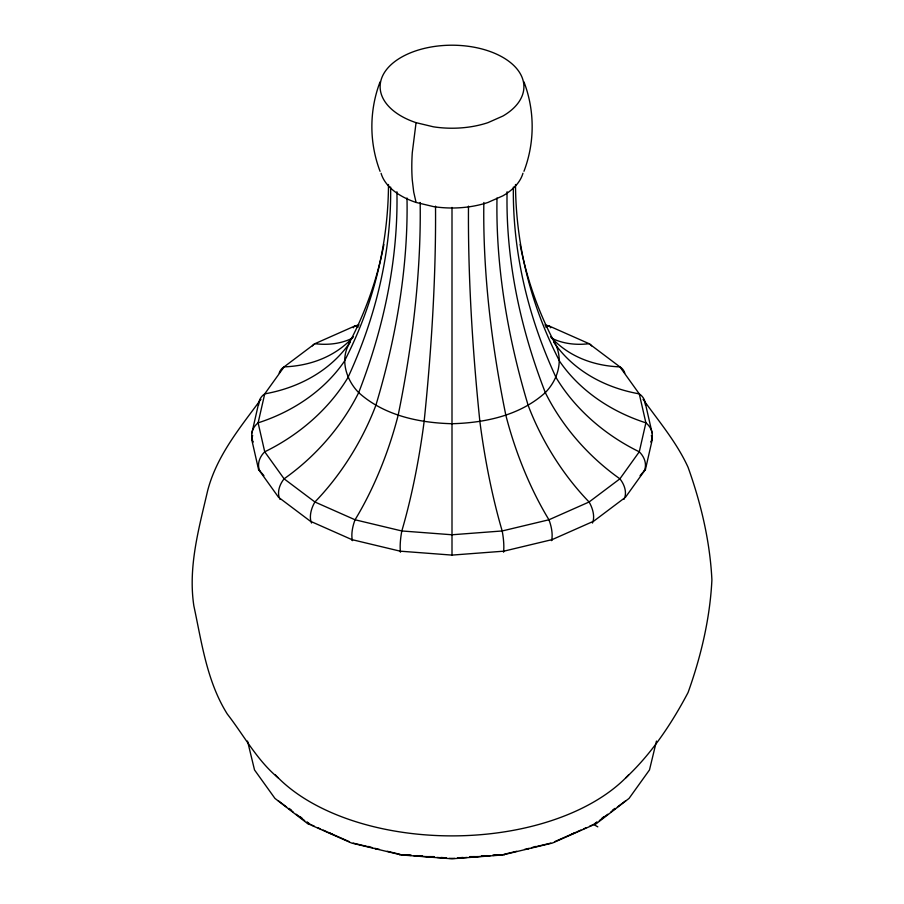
<?xml version="1.0" encoding="UTF-8"?>
<svg xmlns="http://www.w3.org/2000/svg" width="904" height="904" viewBox="0 0 904 904"><rect width="100%" height="100%" fill="white"/><g stroke="black" fill="none" stroke-linecap="round" stroke-linejoin="round"><path stroke-width="1.36" d="M416.066 122.661L433.445 126.82A71.902 41.516 0 0 0 487.99 122.65L502.884 116.051A71.902 41.516 0 0 0 498.206 54.907A71.902 41.516 0 0 0 393.104 62.918A71.902 41.516 0 0 0 416.066 122.661L412.28 152.652A146.301 59.698 -71.6 0 0 412.28 180.043L413.704 191.998L416.066 202.439L433.445 206.598A71.902 41.516 0 0 0 487.99 202.428L502.884 195.829A71.902 41.516 0 0 0 522.953 173.24M251.9 432.948L258.713 403.048M651.355 435.389L652.281 439.468L645.467 469.402L625.455 497.29L593.623 521.235L552.141 539.609L503.833 551.169L452 555.101L400.167 551.169L351.859 539.609L310.377 521.235L278.545 497.29L258.533 469.402L251.719 439.468L252.645 435.389M656.462 741.077L649.479 769.948L629.048 798.413L595.702 824.132M380.053 81.914C369.137 110.661 369.137 142.606 380.075 171.342M523.97 171.285C534.885 142.549 534.897 110.604 523.947 81.868M503.833 551.169L503.494 552.118L503.641 551.078A21.21 4.486 81.2 0 0 502.183 530.964A170.517 36.036 81.2 0 1 479.888 421.592A564.322 119.26 81.2 0 1 468.487 206.146M592.448 523.054L593.092 521.258A21.21 12.249 60 0 0 589.092 501.991A170.517 98.446 60 0 1 528.196 405.489A564.322 325.813 60 0 1 497.008 197.999M624.009 499.313L624.314 498.59M650.62 441.977L652.281 439.468M643.851 471.651L644.744 469.617A21.21 16.724 24.9 0 0 639.275 451.808L645.885 422.846L639.275 393.873L619.907 366.877L589.092 343.689L548.943 325.903L544.931 324.943M552.141 539.609L551.485 540.637L551.768 539.564A21.21 8.656 71.6 0 0 548.943 519.777A170.517 69.608 71.6 0 1 505.878 415.377A564.322 230.384 71.6 0 1 483.843 202.473M350.221 342.187C339.429 358.255 345.814 379.623 358.685 392.607C383.951 415.456 418.834 422.88 452 423.716C485.165 422.88 520.049 415.456 545.315 392.607C557.474 380.109 563.26 361.95 556.084 345.407A564.322 445.062 -24.9 0 1 520.094 244.453M260.951 399.308C240.001 427.739 216.734 455.718 207.66 490.623C198.914 528.365 187.953 566.774 193.851 605.861C201.784 642.778 206.846 681.469 227.311 714.058C244.046 735.596 257.098 760.456 278.409 778.028M640.088 475.662L643.365 471.843M644.19 470.894L645.467 469.402M625.591 778.028C651.456 753.913 671.627 723.697 688.068 692.52C701.018 656.394 710.024 618.302 711.9 579.905C710.024 541.496 701.018 503.415 688.068 467.289C676.712 442.361 658.892 421.411 643.049 399.308M596.776 822.064L593.623 824.437L597.793 826.844M602.019 818.12L604.109 816.538M612.867 809.961L614.969 808.379M597.171 822.233L593.973 824.64L552.389 843.059L503.969 854.642M599.295 820.64L607.804 814.233M610.991 811.837L615.251 808.628M617.375 807.035L625.884 800.628M575.859 832.301L571 834.573M554.683 841.68L569.915 834.934M571.102 834.415L574.661 832.833M577.125 831.748L580.933 830.053M583.464 828.934L586.007 827.804M589.815 826.12L592.357 825.002M531.45 847.76L535.428 846.438M359.069 324.943L355.057 325.903L314.908 343.689L284.093 366.877A21.21 14.995 45 0 0 279.189 373.092M503.833 854.359L516.772 851.274M526.84 848.867L529.145 848.314M535.326 846.833L550.852 843.116M484.397 855.625L481.629 856.054L487.188 855.625M524.535 849.41L528.185 848.845M457.548 857.885L463.108 857.455M470.046 856.935L474.204 856.619M492.736 855.207L498.285 854.788M454.735 858.382L449.265 858.382M457.469 858.178L467.04 857.444M469.775 857.241L490.296 855.681M493.03 855.466L502.601 854.743M504.229 854.834L452 858.8L399.771 854.834M426.021 856.619L433.954 856.619M470.046 856.619L477.979 856.619M405.715 854.788L411.263 855.207M416.812 855.625L422.371 856.054L419.603 855.625M429.796 856.619L433.954 856.935M440.892 857.455L446.452 857.885M401.399 854.743L410.97 855.466M413.704 855.681L434.225 857.241M436.96 857.444L446.531 858.178M375.815 848.845L379.465 849.41M353.148 843.116L368.674 846.833M374.855 848.314L377.16 848.867M387.228 851.274L400.167 854.359M400.031 854.642L351.611 843.059L310.027 824.64L306.829 822.233M333 834.573L328.141 832.301M368.572 846.438L372.55 847.76M311.643 825.002L314.185 826.12M317.993 827.804L320.536 828.934M323.067 830.053L326.875 831.748M329.338 832.833L332.898 834.415M334.084 834.934L349.317 841.68M289.031 808.379L291.133 809.961M299.891 816.538L301.981 818.12M307.224 822.064L310.377 824.437M278.116 800.628L286.624 807.035M288.749 808.628L293.009 811.837M296.196 814.233L304.704 820.64M308.298 824.132L274.952 798.413L254.521 769.948L247.538 741.077M258.533 469.402L259.81 470.894M260.635 471.843L263.911 475.662M251.719 439.468L253.38 441.977M553.779 342.187L556.084 345.407A170.517 134.481 -24.9 0 0 639.275 393.873A21.21 16.724 -24.9 0 1 645.467 405.32M351.859 539.609L352.515 540.637L352.232 539.564A21.21 8.656 -71.6 0 1 355.057 519.777A170.517 69.608 -71.6 0 0 398.122 415.377A564.322 230.384 -71.6 0 0 420.157 202.473M260.149 471.651L259.256 469.617A21.21 16.724 -24.9 0 1 264.725 451.808L258.115 422.846L264.725 393.873L284.093 366.877A170.517 120.571 45 0 0 353.441 336.785M279.686 498.59L279.991 499.313M311.552 523.054L310.908 521.258A21.21 12.249 -60 0 1 314.908 501.991A170.517 98.446 -60 0 0 375.804 405.489A564.322 325.813 -60 0 0 406.992 197.999M400.167 551.169L400.506 552.118L400.359 551.078A21.21 4.486 -81.2 0 1 401.817 530.964A170.517 36.036 -81.2 0 0 424.112 421.592A564.322 119.26 -81.2 0 0 435.513 206.146M645.286 403.048L652.1 432.948M452 207.434L452 554.999M628.63 774.875A200.439 115.723 0 0 1 452 835.884A200.439 115.723 0 0 1 275.37 774.875M651.535 439.796A21.21 17.323 0 0 0 645.885 422.846A170.517 139.227 0 0 1 559.757 361.498A564.322 460.769 0 0 1 515.506 184.506M624.811 373.092A21.21 14.995 -45 0 0 619.907 366.877A170.517 120.571 -45 0 1 550.559 336.785M591.555 345.893A21.21 12.249 -60 0 0 589.092 343.689A170.517 98.446 -60 0 1 551.508 338.141M550.672 327.779A21.21 8.656 -71.6 0 0 548.943 325.903A170.517 69.608 -71.6 0 1 545.587 326.966M353.328 327.779A21.21 8.656 71.6 0 1 355.057 325.903A170.517 69.608 71.6 0 0 358.413 326.966M312.445 345.893A21.21 12.249 60 0 1 314.908 343.689A170.517 98.446 60 0 0 352.492 338.141M258.533 405.32A21.21 16.724 24.9 0 1 264.725 393.873A170.517 134.481 24.9 0 0 347.916 345.407A564.322 445.062 24.9 0 0 383.906 244.453M252.465 439.796A21.21 17.323 0 0 1 258.115 422.846A170.517 139.227 0 0 0 344.243 361.498A564.322 460.769 0 0 0 388.494 184.506M279.189 497.403A21.21 14.995 -45 0 1 284.093 478.815A170.517 120.571 -45 0 0 358.685 392.607A564.322 399.037 -45 0 0 396.912 191.761M624.811 497.403A21.21 14.995 45 0 0 619.907 478.815A170.517 120.571 45 0 1 545.315 392.607A564.322 399.037 45 0 1 507.087 191.761M513.37 187.06A564.322 445.062 24.9 0 0 556.084 377.601A170.517 134.481 24.9 0 0 639.275 451.808L619.907 478.815L589.092 501.991L548.943 519.777L502.183 530.964L452 534.772L401.817 530.964L355.057 519.777L314.908 501.991L284.093 478.815L264.725 451.808A170.517 134.481 -24.9 0 0 347.916 377.601A564.322 445.062 -24.9 0 0 390.63 187.06M416.066 202.439A71.902 41.516 0 0 1 381.081 173.285"/></g></svg>
